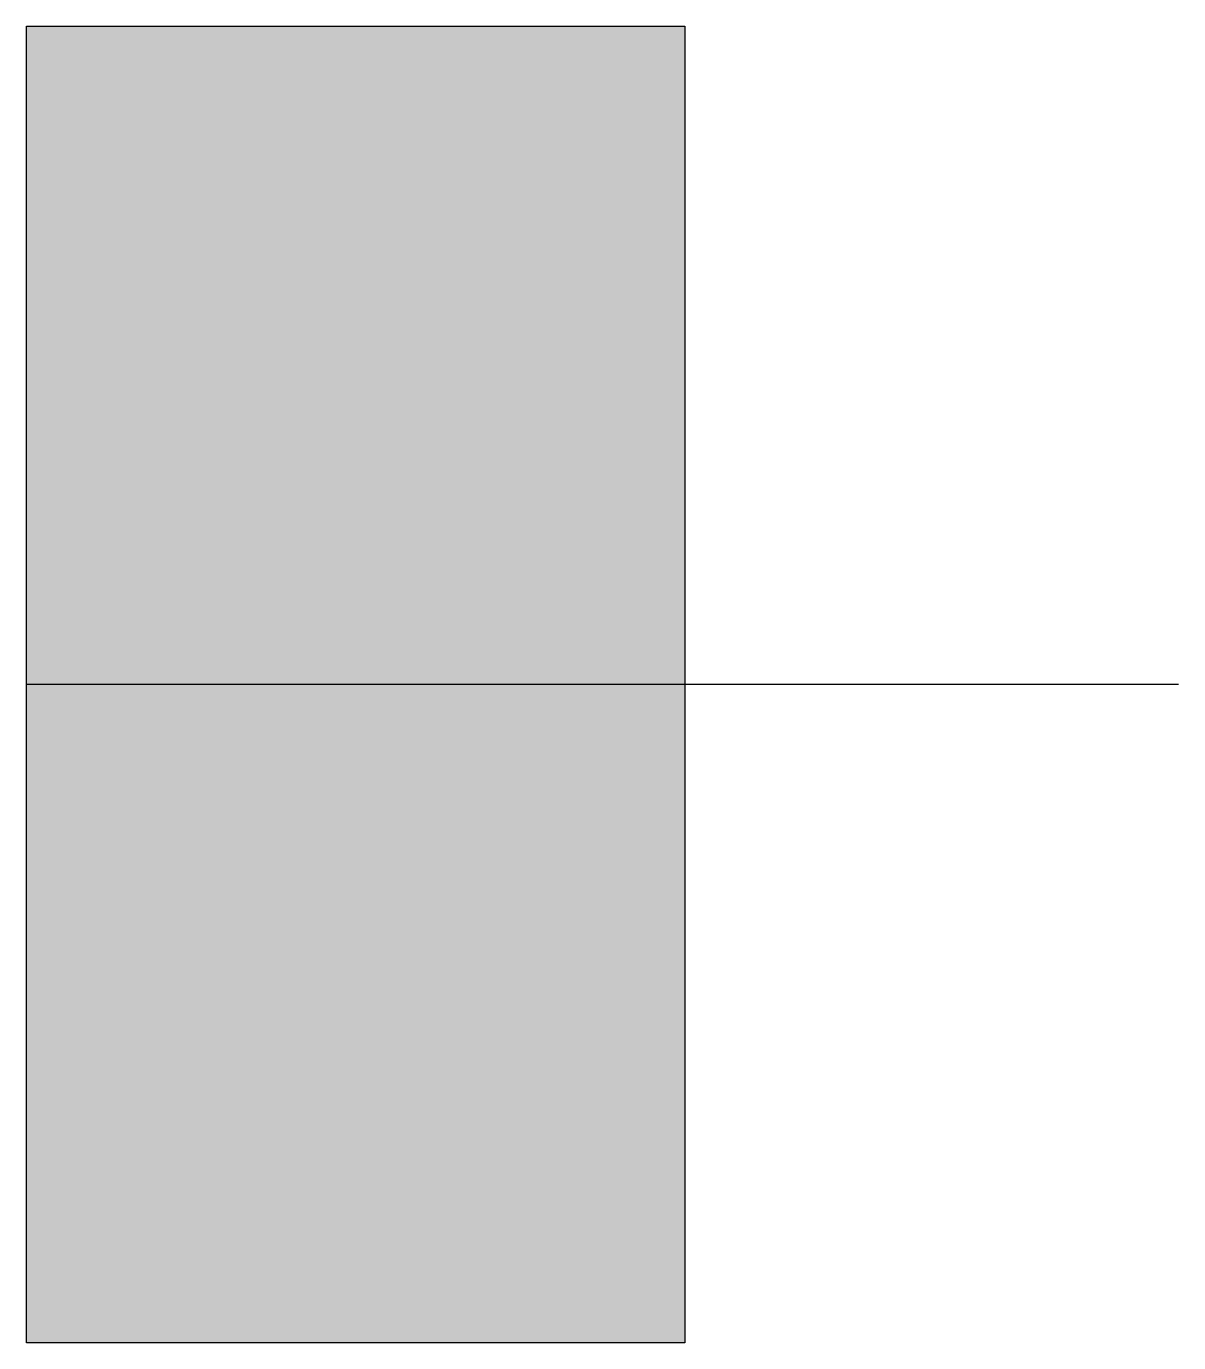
# Model space of a CAD drawing. Extents: x 329.5 to 333, y 112.5 to 116.5.
import ezdxf

# ---------------------------------------------------------------- set-up
doc = ezdxf.new("R2010")
doc.units = 0
doc.header["$MEASUREMENT"] = 0

msp = doc.modelspace()

# ---------------------------------------------------------------- hatches: boundary and pattern name
msp.add_hatch(color=256).paths.add_polyline_path([(329.5, 112.5), (331.5, 112.5), (331.5, 116.5), (329.5, 116.5)])

# ---------------------------------------------------------------- linework, layer by layer
msp.add_line((333, 114.5), (329.5, 114.5))
msp.add_lwpolyline([(331.5, 116.5), (331.5, 112.5), (329.5, 112.5), (329.5, 116.5)], close=True)

doc.saveas('drawing.dxf')
